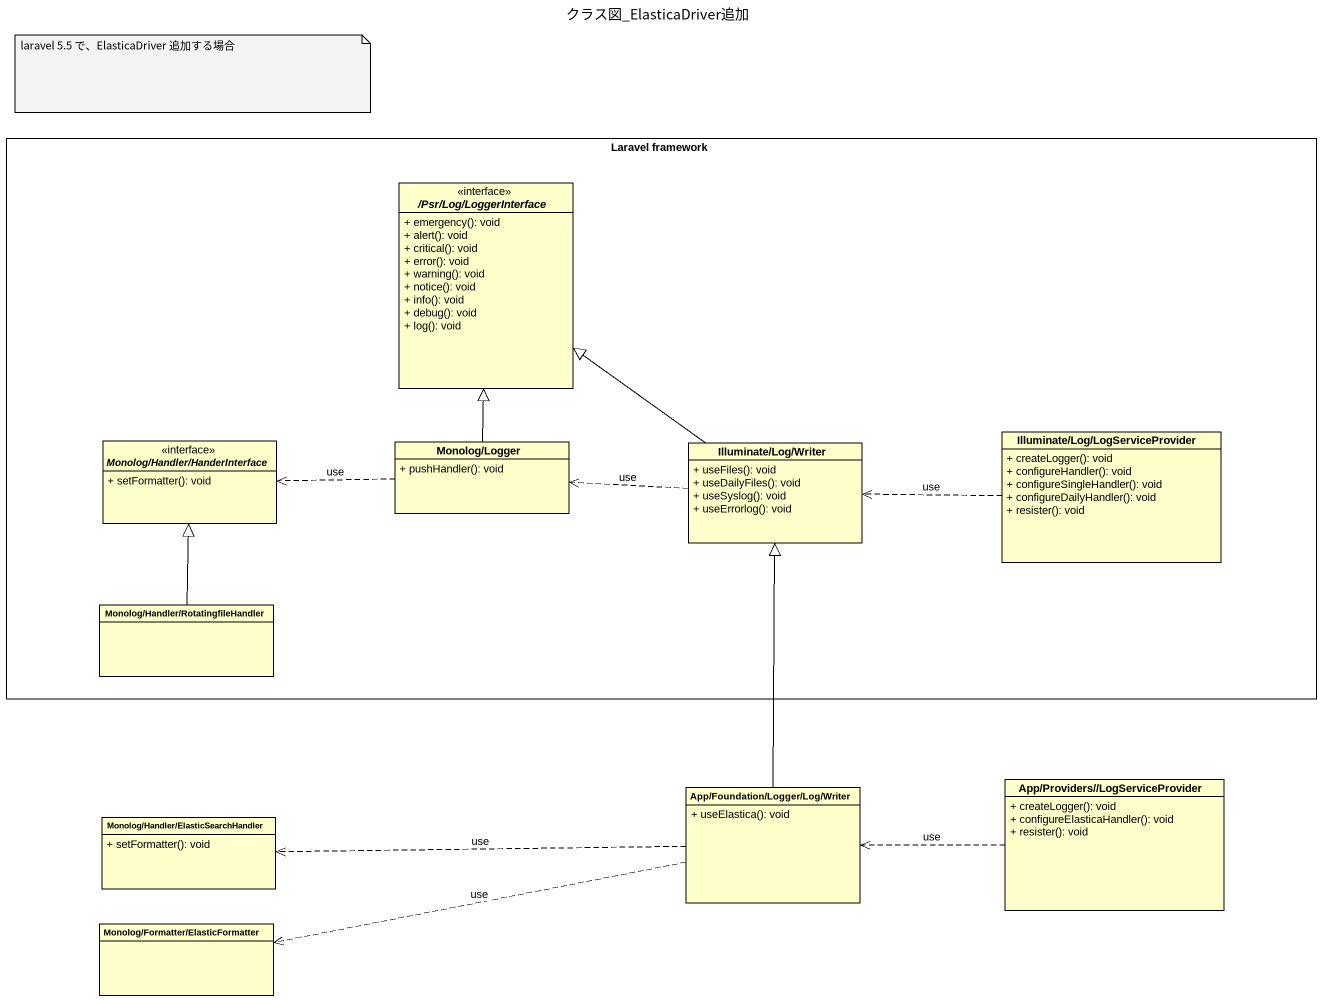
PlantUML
@startuml
title クラス図_ElasticaDriver追加
hide circle
hide empty members
skinparam classAttributeIconSize 0
rectangle "Laravel framework" as Laravel_framework {
  interface "/Psr/Log/LoggerInterface" as Psr_Log_LoggerInterface {
    + emergency(): void
    + alert(): void
    + critical(): void
    + error(): void
    + warning(): void
    + notice(): void
    + info(): void
    + debug(): void
    + log(): void
  }
  class "Illuminate/Log/LogServiceProvider" as Illuminate_Log {
    + createLogger(): void
    + configureHandler(): void
    + configureSingleHandler(): void
    + configureDailyHandler(): void
    + resister(): void
  }
  interface "Monolog/Handler/HanderInterface" as Monolog_Handler {
    + setFormatter(): void
  }
  class "Monolog/Logger" as Monolog_Logger {
    + pushHandler(): void
  }
  class "Illuminate/Log/Writer" as Illuminate_Log_Writer {
    + useFiles(): void
    + useDailyFiles(): void
    + useSyslog(): void
    + useErrorlog(): void
  }
  class "Monolog/Handler/RotatingfileHandler" as Monolog_Handler_2
}
class "App/Foundation/Logger/Log/Writer" as App_Foundation_Logger_Log {
  + useElastica(): void
}
class "App/Providers//LogServiceProvider" as App_Providers {
  + createLogger(): void
  + configureElasticaHandler(): void
  + resister(): void
}
class "Monolog/Handler/ElasticSearchHandler" as Monolog_Handler_3 {
  + setFormatter(): void
}
class "Monolog/Formatter/ElasticFormatter" as Monolog_Formatter
Illuminate_Log .left.> Illuminate_Log_Writer : use
Monolog_Logger -up-|> Psr_Log_LoggerInterface
Monolog_Logger .left.> Monolog_Handler : use
Illuminate_Log_Writer -up-|> Psr_Log_LoggerInterface
Illuminate_Log_Writer .left.> Monolog_Logger : use
Monolog_Handler_2 -up-|> Monolog_Handler
App_Foundation_Logger_Log -up-|> Illuminate_Log_Writer
App_Foundation_Logger_Log .left.> Monolog_Handler_3 : use
App_Foundation_Logger_Log .left.> Monolog_Formatter : use
App_Providers .left.> App_Foundation_Logger_Log : use
note as N1
  laravel 5.5 で、ElasticaDriver 追加する場合
end note
@enduml
